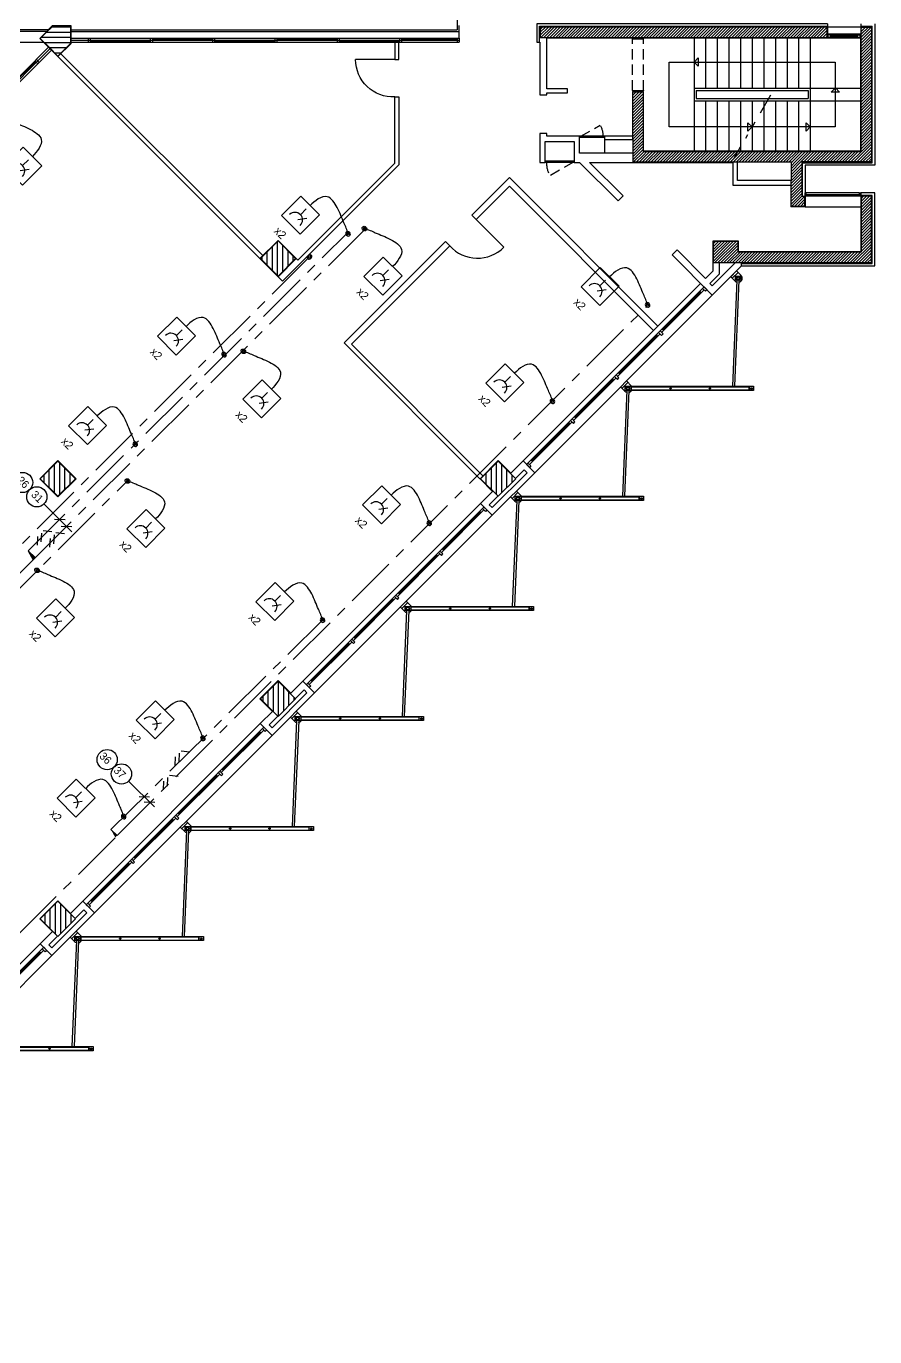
# Model space of a CAD drawing. Extents: x 21.2 to 81.9, y 10.7 to 70.
# Drawn here: x 61.37 to 81.81, y 11.96 to 43.53 of the extents above; entities that cross this region are included whole.
import ezdxf

# ---------------------------------------------------------------- set-up
doc = ezdxf.new("R2010")
doc.units = 0
doc.header["$MEASUREMENT"] = 0
for name, pattern in [('1st floor plan$0$Divide', [1.25, 0.5, -0.25, 0, -0.25, 0, -0.25]), ('1st floor plan$0$Hidden', [0.375, 0.25, -0.125]), ('1st floor plan$0$Solid', [0]), ('Center', [2, 1.25, -0.25, 0.25, -0.25])]:
    doc.linetypes.add(name, pattern=pattern)
for name, color, linetype in [('1st floor plan$0$1F', 15, 'Continuous'), ('1st floor plan$0$1FIN', 15, 'Continuous'), ('1st floor plan$0$2F', 7, 'Continuous'), ('1st floor plan$0$2FIN', 7, 'Continuous'), ('1st floor plan$0$CAI', 52, 'Continuous'), ('1st floor plan$0$CAIX', 52, 'Continuous'), ('1st floor plan$0$Doors', 142, 'Continuous'), ('1st floor plan$0$ESTR', 92, 'Continuous'), ('1st floor plan$0$FACH', 142, 'Continuous'), ('1st floor plan$0$Hatch', 15, 'Continuous'), ('1st floor plan$0$Pillars', 30, 'Continuous'), ('Xref_Plan', 7, 'Continuous')]:
    doc.layers.add(name, color=color, linetype=linetype)
for name, color, linetype, lineweight in [('1st floor plan$0$Interior Walls', 7, 'Continuous', 30), ('1st floor plan$0$Partitions', 7, 'Continuous', 30), ('Connections', 7, 'Continuous', 25), ('Devices', 5, 'Continuous', 25), ('Wiring', 7, 'Continuous', 25)]:
    doc.layers.add(name, color=color, linetype=linetype, lineweight=lineweight)

# ---------------------------------------------------------------- blocks, each defined once
blk = doc.blocks.new('Bola')
at = {"layer": 'Connections', "color": 7, "linetype": 'Continuous', "const_width": 0.2}
blk.add_lwpolyline([(-0.1, 0, 1), (0.1, 0, 1)], format="xyb", close=True, dxfattribs=at)
at = {"layer": 'Connections', "color": 7, "linetype": 'Continuous'}
blk.add_circle((0, 0), 0.2, dxfattribs=at)
blk = doc.blocks.new('R3')
at = {"color": 0, "linetype": 'ByBlock', "lineweight": -2}
for p, q in [((-1.137, -0.492), (-1.137, -0.298)), ((-1.098, -0.619), (-0.967, -0.445))]:
    blk.add_line(p, q, dxfattribs=at)
blk.add_lwpolyline([(-1.445, -0.171), (-0.806, -0.171), (-0.806, -0.827), (-1.445, -0.827)], close=True, dxfattribs=at)
blk.add_arc((-1.14, -0.676), 0.184, 359.2185, 179.2185, dxfattribs=at)
at = {"color": 0, "linetype": 'ByBlock', "lineweight": -2, "start_tangent": (-0.841906, 0.539624), "end_tangent": (0, -1)}
blk.add_spline([(0, -0.004), (-0.255, 0.11), (-0.629, 0.256), (-0.986, 0.272), (-1.126, -0.171)], degree=3, dxfattribs=at)
at = {"layer": 'Devices', "linetype": 'ByBlock', "lineweight": -2, "xscale": -0.2510903654909433, "yscale": 0.2989553822111439, "zscale": 0.2510903654909365, "rotation": 89.21845245430656}
blk.add_blockref('Bola', (0, -0.004), dxfattribs=at)
at = {"color": 0, "linetype": 'ByBlock', "lineweight": -2}
blk.add_text('x2', height=0.1944, rotation=359.2185, dxfattribs=at).set_placement((-1.307, -1.242))
blk = doc.blocks.new('R4')
at = {"color": 0, "linetype": 'ByBlock', "lineweight": -2}
for p, q in [((1.113, -0.492), (1.113, -0.298)), ((1.152, -0.619), (1.283, -0.445))]:
    blk.add_line(p, q, dxfattribs=at)
blk.add_lwpolyline([(0.805, -0.171), (1.444, -0.171), (1.444, -0.827), (0.805, -0.827)], close=True, dxfattribs=at)
blk.add_arc((1.11, -0.676), 0.184, 359.2185, 179.2185, dxfattribs=at)
at = {"color": 0, "linetype": 'ByBlock', "lineweight": -2, "start_tangent": (0.841906, 0.539624), "end_tangent": (0, -1)}
blk.add_spline([(-0.001, -0.004), (0.254, 0.11), (0.628, 0.256), (0.985, 0.272), (1.124, -0.171)], degree=3, dxfattribs=at)
at = {"layer": 'Devices', "linetype": 'ByBlock', "lineweight": -2, "xscale": 0.2510903654909433, "yscale": 0.2989553822111439, "zscale": 0.2510903654909365, "rotation": 270.7815475456934}
blk.add_blockref('Bola', (-0.001, -0.004), dxfattribs=at)
at = {"color": 0, "linetype": 'ByBlock', "lineweight": -2}
blk.add_text('x2', height=0.1944, rotation=359.2185, dxfattribs=at).set_placement((0.943, -1.242))
blk = doc.blocks.new('1st floor plan$0$BR 1')
at = {"layer": '1st floor plan$0$FACH'}
for p, q in [((5.474, 5.056), (5.367, 2.504)), ((5.524, 5.056), (5.417, 2.504)), ((2.849, 2.594), (2.707, 2.453)), ((2.813, 2.63), (2.939, 2.504)), ((2.672, 2.488), (2.778, 2.382)), ((2.822, 2.405), (2.715, -0.147)), ((2.872, 2.403), (2.765, -0.147)), ((2.778, 2.504), (2.778, 2.404)), ((2.778, 2.504), (2.85, 2.504)), ((2.928, 2.404), (2.778, 2.404)), ((2.85, 2.504), (5.878, 2.504)), ((5.778, 2.484), (2.928, 2.484)), ((3.873, 2.459), (3.858, 2.459)), ((3.858, 2.449), (3.858, 2.459)), ((3.873, 2.449), (3.858, 2.449)), ((3.898, 2.459), (3.883, 2.459)), ((3.898, 2.449), (3.883, 2.449)), ((3.898, 2.449), (3.898, 2.459)), ((4.823, 2.459), (4.808, 2.459)), ((4.808, 2.449), (4.808, 2.459)), ((4.823, 2.449), (4.808, 2.449)), ((4.848, 2.459), (4.833, 2.459)), ((4.848, 2.449), (4.833, 2.449)), ((4.848, 2.449), (4.848, 2.459)), ((5.878, 2.404), (5.778, 2.404)), ((5.878, 2.504), (5.878, 2.404)), ((0.021, -0.163), (0.163, -0.021)), ((0.021, -0.163), (0.127, -0.269)), ((0.198, -0.057), (0.057, -0.198)), ((0.127, -0.147), (0.127, -0.247)), ((0.127, -0.147), (0.199, -0.147)), ((0.277, -0.247), (0.127, -0.247)), ((0.163, -0.021), (0.289, -0.147)), ((0.199, -0.147), (3.227, -0.147)), ((3.127, -0.167), (0.277, -0.167)), ((1.207, -0.202), (1.207, -0.192)), ((1.222, -0.192), (1.207, -0.192)), ((1.222, -0.202), (1.207, -0.202)), ((1.247, -0.192), (1.232, -0.192)), ((1.247, -0.202), (1.232, -0.202)), ((1.247, -0.202), (1.247, -0.192)), ((2.157, -0.202), (2.157, -0.192)), ((2.172, -0.192), (2.157, -0.192)), ((2.172, -0.202), (2.157, -0.202)), ((2.197, -0.192), (2.182, -0.192)), ((2.197, -0.202), (2.182, -0.202)), ((2.197, -0.202), (2.197, -0.192)), ((3.227, -0.247), (3.127, -0.247)), ((3.227, -0.147), (3.227, -0.247))]:
    blk.add_line(p, q, dxfattribs=at)
at = {"layer": '1st floor plan$0$FACH', "color": 7}
for p, q in [((2.928, 2.404), (2.928, 2.484)), ((5.778, 2.404), (2.928, 2.404)), ((2.933, 2.409), (2.933, 2.484)), ((3.873, 2.409), (2.933, 2.409)), ((3.873, 2.409), (3.873, 2.484)), ((3.878, 2.404), (3.878, 2.484)), ((3.883, 2.409), (3.883, 2.484)), ((4.823, 2.409), (3.883, 2.409)), ((4.823, 2.409), (4.823, 2.484)), ((4.828, 2.404), (4.828, 2.484)), ((4.833, 2.409), (4.833, 2.484)), ((5.773, 2.409), (4.833, 2.409)), ((5.773, 2.409), (5.773, 2.484)), ((5.778, 2.404), (5.778, 2.484)), ((0.277, -0.247), (0.277, -0.167)), ((3.127, -0.247), (0.277, -0.247)), ((0.282, -0.242), (0.282, -0.167)), ((1.222, -0.242), (0.282, -0.242)), ((1.222, -0.242), (1.222, -0.167)), ((1.227, -0.247), (1.227, -0.167)), ((1.232, -0.242), (1.232, -0.167)), ((2.172, -0.242), (1.232, -0.242)), ((2.172, -0.242), (2.172, -0.167)), ((2.177, -0.247), (2.177, -0.167)), ((2.182, -0.242), (2.182, -0.167)), ((3.122, -0.242), (2.182, -0.242)), ((3.122, -0.242), (3.122, -0.167)), ((3.127, -0.247), (3.127, -0.167))]:
    blk.add_line(p, q, dxfattribs=at)
for centre, radius in [((2.849, 2.453), 0.04), ((2.849, 2.453), 0.03), ((5.828, 2.448), 0.0206), ((5.828, 2.448), 0.0166), ((0.198, -0.198), 0.04), ((0.198, -0.198), 0.03), ((3.178, -0.203), 0.0206), ((3.178, -0.203), 0.0166)]:
    blk.add_circle(centre, radius, dxfattribs=at)
at = {"layer": '1st floor plan$0$FACH'}
for centre, start, end in [((2.849, 2.453), 225.0001, 253.5546), ((2.849, 2.453), 282.5105, 330.5859), ((0.198, -0.198), 225.0001, 253.5546), ((0.198, -0.198), 282.5105, 330.5859)]:
    blk.add_arc(centre, 0.1, start, end, dxfattribs=at)
blk = doc.blocks.new('1st floor plan$0$J1')
at = {"layer": '1st floor plan$0$2F', "linetype": 'Continuous'}
for p, q in [((6.05, 0.4), (0, 0.4)), ((6.05, 0), (0, 0))]:
    blk.add_line(p, q, dxfattribs=at)
at = {"layer": '1st floor plan$0$CAI'}
for p, q in [((0, 0.22), (0.05, 0.22)), ((0, 0.12), (0, 0.22)), ((2.925, 0.17), (2.925, 0.12)), ((3, 0.22), (3, 0.12)), ((3.05, 0.22), (3.05, 0.12)), ((3.125, 0.17), (3.125, 0.12)), ((6.05, 0.22), (6.05, 0.12))]:
    blk.add_line(p, q, dxfattribs=at)
at = {"layer": '1st floor plan$0$CAI', "linetype": 'Continuous'}
for p, q in [((6.05, 0.12), (0, 0.12)), ((0.05, 0.22), (0.05, 0.12)), ((1.5, 0.17), (0.05, 0.17)), ((0.15, 0.17), (0.15, 0.12)), ((1.425, 0.12), (1.425, 0.17)), ((1.55, 0.22), (1.5, 0.22)), ((1.5, 0.22), (1.5, 0.12)), ((1.55, 0.12), (1.5, 0.12)), ((1.55, 0.22), (1.55, 0.12)), ((3, 0.17), (1.55, 0.17)), ((1.625, 0.17), (1.625, 0.12)), ((3.05, 0.22), (3, 0.22)), ((4.5, 0.17), (3.05, 0.17)), ((4.425, 0.17), (4.425, 0.12)), ((4.55, 0.22), (4.5, 0.22)), ((4.5, 0.22), (4.5, 0.12)), ((4.55, 0.22), (4.55, 0.12)), ((6, 0.17), (4.55, 0.17)), ((4.625, 0.12), (4.625, 0.17)), ((5.9, 0.17), (5.9, 0.12)), ((6, 0.22), (6.05, 0.22)), ((6, 0.22), (6, 0.12))]:
    blk.add_line(p, q, dxfattribs=at)
at = {"layer": '1st floor plan$0$CAI', "color": 15}
for p, q in [((0.15, 0.145), (1.425, 0.145)), ((2.925, 0.145), (1.625, 0.145)), ((3.125, 0.145), (4.425, 0.145)), ((5.9, 0.145), (4.625, 0.145))]:
    blk.add_line(p, q, dxfattribs=at)
blk = doc.blocks.new('1st floor plan$0$P2')
at = {"layer": '1st floor plan$0$Hatch'}
h = blk.add_hatch(dxfattribs=at)
h.set_pattern_fill('ANSI31', color=256, style=0)
h.set_pattern_definition([(45, (-41.75321, -29.09718), (-0.08838835, 0.08838835), [])])
h.paths.add_polyline_path([(-0.3, 0.3), (-0.3, -0.3), (0.3, -0.3), (0.3, 0.3)])
at = {"layer": '1st floor plan$0$Pillars'}
blk.add_lwpolyline([(-0.3, -0.3), (0.3, -0.3), (0.3, 0.3), (-0.3, 0.3)], close=True, dxfattribs=at)
blk = doc.blocks.new('1st floor plan$0$P1')
at = {"layer": '1st floor plan$0$1F'}
blk.add_lwpolyline([(-0.3, 0.29), (-0.595, 0.29), (-0.595, 0.39), (0.595, 0.39), (0.595, 0.29), (0.3, 0.29)], dxfattribs=at)
at = {"layer": '1st floor plan$0$Partitions'}
blk.add_lwpolyline([(-0.725, 0.12), (-0.31, 0.12), (-0.31, -0.31), (0.31, -0.31), (0.31, 0.12), (0.725, 0.12), (0.725, 0.52), (-0.725, 0.52)], close=True, dxfattribs=at)
at = {"layer": '1st floor plan$0$Interior Walls'}
blk.add_blockref('1st floor plan$0$P2', (0, 0), dxfattribs=at)
blk = doc.blocks.new('1st floor plan$0$P5')
at = {"layer": '1st floor plan$0$Partitions'}
blk.add_lwpolyline([(-0.31, -0.31), (-0.31, 0.31), (0.31, 0.31), (0.31, -0.31)], close=True, dxfattribs=at)
at = {"layer": '1st floor plan$0$Interior Walls'}
blk.add_blockref('1st floor plan$0$P2', (0, 0), dxfattribs=at)
blk = doc.blocks.new('1st floor plan$0$P4')
at = {"layer": '1st floor plan$0$Hatch'}
h = blk.add_hatch(dxfattribs=at)
h.set_pattern_fill('ANSI31', color=256, angle=45, style=0)
h.set_pattern_definition([(90, (-42.26722, -42.72792), (-0.125, 3e-17), [])])
h.paths.add_polyline_path([(0.424, 0), (0.124, 0.3), (-0.3, 0.3), (-0.3, 0), (-0.3, -0.124), (-0.124, -0.3), (0, -0.424), (0.212, -0.212)])
at = {"layer": '1st floor plan$0$Partitions'}
blk.add_lwpolyline([(-0.31, -0.128), (-0.31, 0), (-0.31, 0.31), (0.129, 0.31), (0.438, 0), (0.219, -0.219), (0, -0.438), (-0.131, -0.307)], close=True, dxfattribs=at)
at = {"layer": '1st floor plan$0$Pillars'}
blk.add_lwpolyline([(-0.3, -0.124), (-0.3, 0), (-0.3, 0.3), (0.124, 0.3), (0.424, 0), (0.212, -0.212), (0, -0.424), (-0.124, -0.3)], close=True, dxfattribs=at)
blk = doc.blocks.new('*X32')
at = {"color": 0, "linetype": 'ByBlock'}
for p, q in [((0.633, -3.044), (0.693, -2.984)), ((0.633, -3.115), (0.763, -2.984)), ((0.633, -3.185), (0.834, -2.984)), ((0.633, -3.256), (0.883, -3.006)), ((0.633, -3.327), (0.883, -3.077)), ((0.633, -3.398), (0.883, -3.148)), ((0.633, -3.468), (0.883, -3.218)), ((0.633, -3.539), (0.883, -3.289)), ((0.633, -3.61), (0.883, -3.36)), ((0.633, -3.68), (0.883, -3.43)), ((0.633, -3.751), (0.883, -3.501)), ((0.633, -3.822), (0.883, -3.572)), ((0.633, -3.893), (0.883, -3.643)), ((0.633, -3.963), (0.883, -3.713)), ((0.633, -4.034), (0.883, -3.784)), ((-2.93, -4.556), (-2.448, -4.074)), ((-2.93, -4.485), (-2.519, -4.074)), ((-2.93, -4.415), (-2.589, -4.074)), ((-2.93, -4.344), (-2.66, -4.074)), ((-2.93, -4.273), (-2.731, -4.074)), ((-2.93, -4.203), (-2.801, -4.074)), ((-2.93, -4.132), (-2.872, -4.074)), ((-2.887, -4.584), (-2.377, -4.074)), ((-2.816, -4.584), (-2.33, -4.097)), ((0.633, -4.105), (0.883, -3.855)), ((0.633, -4.175), (0.883, -3.925)), ((0.633, -4.246), (0.883, -3.996)), ((0.633, -4.317), (0.883, -4.067)), ((-2.746, -4.584), (-2.33, -4.168)), ((-2.675, -4.584), (-2.33, -4.239)), ((-2.604, -4.584), (-2.33, -4.31)), ((-2.534, -4.584), (-2.284, -4.334)), ((-2.463, -4.584), (-2.213, -4.334)), ((-2.392, -4.584), (-2.142, -4.334)), ((-2.321, -4.584), (-2.071, -4.334)), ((-2.251, -4.584), (-2.001, -4.334)), ((-2.18, -4.584), (-1.93, -4.334)), ((-2.109, -4.584), (-1.859, -4.334)), ((-2.039, -4.584), (-1.789, -4.334)), ((-1.968, -4.584), (-1.718, -4.334)), ((-1.897, -4.584), (-1.647, -4.334)), ((-1.826, -4.584), (-1.576, -4.334)), ((-1.756, -4.584), (-1.506, -4.334)), ((-1.685, -4.584), (-1.435, -4.334)), ((-1.614, -4.584), (-1.364, -4.334)), ((-1.544, -4.584), (-1.294, -4.334)), ((-1.473, -4.584), (-1.223, -4.334)), ((-1.402, -4.584), (-1.152, -4.334)), ((-1.332, -4.584), (-1.082, -4.334)), ((-1.261, -4.584), (-1.011, -4.334)), ((-1.19, -4.584), (-0.94, -4.334)), ((-1.119, -4.584), (-0.869, -4.334)), ((-1.049, -4.584), (-0.799, -4.334)), ((-0.978, -4.584), (-0.728, -4.334)), ((-0.907, -4.584), (-0.657, -4.334)), ((-0.837, -4.584), (-0.587, -4.334)), ((-0.766, -4.584), (-0.516, -4.334)), ((-0.695, -4.584), (-0.445, -4.334)), ((-0.624, -4.584), (-0.374, -4.334)), ((-0.554, -4.584), (-0.304, -4.334)), ((-0.483, -4.584), (-0.233, -4.334)), ((-0.412, -4.584), (-0.162, -4.334)), ((-0.342, -4.584), (-0.092, -4.334)), ((-0.271, -4.584), (-0.021, -4.334)), ((-0.2, -4.584), (0.05, -4.334)), ((-0.129, -4.584), (0.121, -4.334)), ((-0.059, -4.584), (0.191, -4.334)), ((0.012, -4.584), (0.262, -4.334)), ((0.083, -4.584), (0.333, -4.334)), ((0.153, -4.584), (0.403, -4.334)), ((0.224, -4.584), (0.474, -4.334)), ((0.295, -4.584), (0.545, -4.334)), ((0.366, -4.584), (0.616, -4.334)), ((0.436, -4.584), (0.883, -4.137)), ((0.507, -4.584), (0.883, -4.208)), ((0.578, -4.584), (0.883, -4.279)), ((0.648, -4.584), (0.883, -4.35)), ((0.719, -4.584), (0.883, -4.42)), ((0.79, -4.584), (0.883, -4.491)), ((0.861, -4.584), (0.883, -4.562))]:
    blk.add_line(p, q, dxfattribs=at)
blk = doc.blocks.new('1st floor plan$0$Door 1')
blk.add_line((0, 0), (0, 0.941))
blk.add_arc((0, 0.041), 0.9, 357.3627, 90)
blk = doc.blocks.new('*X27')
at = {"color": 0, "linetype": 'ByBlock'}
for p, q in [((-7.097, 0.893), (-6.899, 1.091)), ((-7.097, 0.964), (-6.97, 1.091)), ((-7.097, 1.034), (-7.041, 1.091)), ((-7.079, 0.841), (-6.829, 1.091)), ((-7.008, 0.841), (-6.758, 1.091)), ((-6.937, 0.841), (-6.687, 1.091)), ((-6.867, 0.841), (-6.616, 1.091)), ((-6.796, 0.841), (-6.546, 1.091)), ((-6.725, 0.841), (-6.475, 1.091)), ((-6.655, 0.841), (-6.404, 1.091)), ((-6.584, 0.841), (-6.334, 1.091)), ((-6.513, 0.841), (-6.263, 1.091)), ((-6.442, 0.841), (-6.192, 1.091)), ((-6.372, 0.841), (-6.121, 1.091)), ((-6.301, 0.841), (-6.051, 1.091)), ((-6.23, 0.841), (-5.98, 1.091)), ((-6.16, 0.841), (-5.909, 1.091)), ((-6.089, 0.841), (-5.839, 1.091)), ((-6.018, 0.841), (-5.768, 1.091)), ((-5.947, 0.841), (-5.697, 1.091)), ((-5.877, 0.841), (-5.627, 1.091)), ((-5.806, 0.841), (-5.556, 1.091)), ((-5.735, 0.841), (-5.485, 1.091)), ((-5.665, 0.841), (-5.414, 1.091)), ((-5.594, 0.841), (-5.344, 1.091)), ((-5.523, 0.841), (-5.273, 1.091)), ((-5.452, 0.841), (-5.202, 1.091)), ((-5.382, 0.841), (-5.132, 1.091)), ((-5.311, 0.841), (-5.061, 1.091)), ((-5.24, 0.841), (-4.99, 1.091)), ((-5.17, 0.841), (-4.919, 1.091)), ((-5.099, 0.841), (-4.849, 1.091)), ((-5.028, 0.841), (-4.778, 1.091)), ((-4.957, 0.841), (-4.707, 1.091)), ((-4.887, 0.841), (-4.637, 1.091)), ((-4.816, 0.841), (-4.566, 1.091)), ((-4.745, 0.841), (-4.495, 1.091)), ((-4.675, 0.841), (-4.424, 1.091)), ((-4.604, 0.841), (-4.354, 1.091)), ((-4.533, 0.841), (-4.283, 1.091)), ((-4.463, 0.841), (-4.212, 1.091)), ((-4.392, 0.841), (-4.142, 1.091)), ((-4.321, 0.841), (-4.071, 1.091)), ((-4.25, 0.841), (-4, 1.091)), ((-4.18, 0.841), (-3.929, 1.091)), ((-4.109, 0.841), (-3.859, 1.091)), ((-4.038, 0.841), (-3.788, 1.091)), ((-3.968, 0.841), (-3.717, 1.091)), ((-3.897, 0.841), (-3.647, 1.091)), ((-3.826, 0.841), (-3.576, 1.091)), ((-3.755, 0.841), (-3.505, 1.091)), ((-3.685, 0.841), (-3.434, 1.091)), ((-3.614, 0.841), (-3.364, 1.091)), ((-3.543, 0.841), (-3.293, 1.091)), ((-3.473, 0.841), (-3.222, 1.091)), ((-3.402, 0.841), (-3.152, 1.091)), ((-3.331, 0.841), (-3.081, 1.091)), ((-3.26, 0.841), (-3.01, 1.091)), ((-3.19, 0.841), (-2.94, 1.091)), ((-3.119, 0.841), (-2.869, 1.091)), ((-3.048, 0.841), (-2.798, 1.091)), ((-2.978, 0.841), (-2.727, 1.091)), ((-2.907, 0.841), (-2.657, 1.091)), ((-2.836, 0.841), (-2.586, 1.091)), ((-2.765, 0.841), (-2.515, 1.091)), ((-2.695, 0.841), (-2.445, 1.091)), ((-2.624, 0.841), (-2.374, 1.091)), ((-2.553, 0.841), (-2.303, 1.091)), ((-2.483, 0.841), (-2.232, 1.091)), ((-2.412, 0.841), (-2.162, 1.091)), ((-2.341, 0.841), (-2.091, 1.091)), ((-2.27, 0.841), (-2.02, 1.091)), ((-2.2, 0.841), (-1.95, 1.091)), ((-2.129, 0.841), (-1.879, 1.091)), ((-2.058, 0.841), (-1.808, 1.091)), ((-1.988, 0.841), (-1.737, 1.091)), ((-1.917, 0.841), (-1.667, 1.091)), ((-1.846, 0.841), (-1.596, 1.091)), ((-1.776, 0.841), (-1.525, 1.091)), ((-1.705, 0.841), (-1.455, 1.091)), ((-1.634, 0.841), (-1.384, 1.091)), ((-1.563, 0.841), (-1.313, 1.091)), ((-1.493, 0.841), (-1.242, 1.091)), ((-1.422, 0.841), (-1.172, 1.091)), ((-1.351, 0.841), (-1.101, 1.091)), ((-1.281, 0.841), (-1.03, 1.091)), ((-1.21, 0.841), (-0.96, 1.091)), ((-1.139, 0.841), (-0.889, 1.091)), ((-1.068, 0.841), (-0.818, 1.091)), ((-0.998, 0.841), (-0.747, 1.091)), ((-0.927, 0.841), (-0.677, 1.091)), ((-0.856, 0.841), (-0.606, 1.091)), ((-0.786, 0.841), (-0.535, 1.091)), ((-0.715, 0.841), (-0.465, 1.091)), ((-0.644, 0.841), (-0.394, 1.091)), ((-0.573, 0.841), (-0.323, 1.091)), ((-0.503, 0.841), (-0.253, 1.091)), ((-0.432, 0.841), (-0.187, 1.086)), ((-0.361, 0.841), (-0.187, 1.015)), ((-0.291, 0.841), (-0.187, 0.944)), ((-0.22, 0.841), (-0.187, 0.874))]:
    blk.add_line(p, q, dxfattribs=at)
blk = doc.blocks.new('*X30')
at = {"color": 0, "linetype": 'ByBlock'}
for p, q in [((-4.617, -2.142), (-4.384, -1.909)), ((-4.617, -2.071), (-4.455, -1.909)), ((-4.617, -2.001), (-4.526, -1.909)), ((-4.617, -1.93), (-4.596, -1.909)), ((-4.563, -2.159), (-4.313, -1.909)), ((-4.493, -2.159), (-4.243, -1.909)), ((-4.422, -2.159), (-4.172, -1.909)), ((-4.351, -2.159), (-4.101, -1.909)), ((-4.281, -2.159), (-4.031, -1.909)), ((-4.21, -2.159), (-3.96, -1.909)), ((-4.139, -2.159), (-3.889, -1.909)), ((-4.068, -2.159), (-3.818, -1.909)), ((-3.998, -2.159), (-3.748, -1.909)), ((-3.927, -2.159), (-3.677, -1.909)), ((-3.856, -2.159), (-3.606, -1.909)), ((-3.786, -2.159), (-3.536, -1.909)), ((-3.715, -2.159), (-3.465, -1.909)), ((-3.644, -2.159), (-3.394, -1.909)), ((-3.573, -2.159), (-3.323, -1.909)), ((-3.503, -2.159), (-3.253, -1.909)), ((-3.432, -2.159), (-3.182, -1.909)), ((-3.361, -2.159), (-3.111, -1.909)), ((-3.291, -2.159), (-3.041, -1.909)), ((-3.22, -2.159), (-2.97, -1.909)), ((-3.149, -2.159), (-2.899, -1.909)), ((-3.078, -2.159), (-2.828, -1.909)), ((-3.008, -2.159), (-2.758, -1.909)), ((-2.937, -2.159), (-2.687, -1.909)), ((-2.866, -2.159), (-2.616, -1.909)), ((-2.796, -2.159), (-2.546, -1.909)), ((-2.725, -2.159), (-2.475, -1.909)), ((-2.654, -2.159), (-2.404, -1.909)), ((-2.583, -2.159), (-2.333, -1.909)), ((-2.513, -2.159), (-2.263, -1.909)), ((-2.442, -2.159), (-2.192, -1.909)), ((-2.371, -2.159), (-2.121, -1.909)), ((-2.301, -2.159), (-2.051, -1.909)), ((-2.23, -2.159), (-1.98, -1.909)), ((-2.159, -2.159), (-1.909, -1.909)), ((-2.089, -2.159), (-1.839, -1.909)), ((-2.018, -2.159), (-1.768, -1.909)), ((-1.947, -2.159), (-1.697, -1.909)), ((-1.876, -2.159), (-1.626, -1.909)), ((-1.806, -2.159), (-1.556, -1.909)), ((-1.735, -2.159), (-1.485, -1.909)), ((-1.664, -2.159), (-1.414, -1.909)), ((-1.594, -2.159), (-1.344, -1.909)), ((-1.523, -2.159), (-1.273, -1.909)), ((-1.452, -2.159), (-1.202, -1.909)), ((-1.381, -2.159), (-1.131, -1.909)), ((-1.311, -2.159), (-1.061, -1.909)), ((-1.24, -2.159), (-0.99, -1.909)), ((-1.169, -2.159), (-0.919, -1.909)), ((-1.099, -2.159), (-0.849, -1.909)), ((-1.028, -2.159), (-0.778, -1.909)), ((-0.957, -2.159), (-0.707, -1.909)), ((-0.886, -2.159), (-0.636, -1.909)), ((-0.816, -2.159), (-0.566, -1.909)), ((-0.745, -2.159), (-0.495, -1.909)), ((-0.674, -2.159), (-0.424, -1.909)), ((-0.604, -2.159), (-0.354, -1.909)), ((-0.533, -2.159), (-0.283, -1.909)), ((-0.462, -2.159), (-0.212, -1.909)), ((-0.391, -2.159), (-0.141, -1.909)), ((-0.321, -2.159), (-0.071, -1.909)), ((-0.25, -2.159), (0, -1.909)), ((-0.179, -2.159), (0.071, -1.909)), ((-0.109, -2.159), (0.141, -1.909)), ((-0.038, -2.159), (0.212, -1.909)), ((0.033, -2.159), (0.283, -1.909)), ((0.104, -2.159), (0.354, -1.909)), ((0.174, -2.159), (0.424, -1.909)), ((0.245, -2.159), (0.495, -1.909)), ((0.316, -2.159), (0.566, -1.909)), ((0.386, -2.159), (0.633, -1.913)), ((0.457, -2.159), (0.633, -1.983)), ((0.528, -2.159), (0.633, -2.054)), ((0.599, -2.159), (0.633, -2.125))]:
    blk.add_line(p, q, dxfattribs=at)
blk = doc.blocks.new('*X29')
at = {"color": 0, "linetype": 'ByBlock'}
for p, q in [((-4.867, -0.695), (-4.641, -0.469)), ((-4.867, -0.624), (-4.712, -0.469)), ((-4.867, -0.554), (-4.783, -0.469)), ((-4.867, -0.483), (-4.853, -0.469)), ((-4.867, -0.766), (-4.617, -0.516)), ((-4.867, -0.837), (-4.617, -0.587)), ((-4.867, -0.907), (-4.617, -0.657)), ((-4.867, -0.978), (-4.617, -0.728)), ((-4.867, -1.049), (-4.617, -0.799)), ((-4.867, -1.119), (-4.617, -0.869)), ((-4.867, -1.19), (-4.617, -0.94)), ((-4.867, -1.261), (-4.617, -1.011)), ((-4.867, -1.332), (-4.617, -1.082)), ((-4.867, -1.402), (-4.617, -1.152)), ((-4.867, -1.473), (-4.617, -1.223)), ((-4.867, -1.544), (-4.617, -1.294)), ((-4.867, -1.614), (-4.617, -1.364)), ((-4.867, -1.685), (-4.617, -1.435)), ((-4.867, -1.756), (-4.617, -1.506)), ((-4.867, -1.826), (-4.617, -1.576)), ((-4.867, -1.897), (-4.617, -1.647)), ((-4.867, -1.968), (-4.617, -1.718)), ((-4.867, -2.039), (-4.617, -1.789)), ((-4.867, -2.109), (-4.617, -1.859)), ((-4.846, -2.159), (-4.617, -1.93)), ((-4.776, -2.159), (-4.617, -2.001)), ((-4.705, -2.159), (-4.617, -2.071)), ((-4.634, -2.159), (-4.617, -2.142))]:
    blk.add_line(p, q, dxfattribs=at)
blk = doc.blocks.new('*X28')
at = {"color": 0, "linetype": 'ByBlock'}
for p, q in [((0.633, 0.845), (0.879, 1.091)), ((0.633, 0.916), (0.808, 1.091)), ((0.633, 0.987), (0.737, 1.091)), ((0.633, 1.057), (0.667, 1.091)), ((0.633, 0.774), (0.883, 1.024)), ((0.633, 0.704), (0.883, 0.954)), ((0.633, 0.633), (0.883, 0.883)), ((0.633, 0.562), (0.883, 0.812)), ((0.633, 0.492), (0.883, 0.742)), ((0.633, 0.421), (0.883, 0.671)), ((0.633, 0.35), (0.883, 0.6)), ((0.633, 0.279), (0.883, 0.529)), ((0.633, 0.209), (0.883, 0.459)), ((0.633, 0.138), (0.883, 0.388)), ((0.633, 0.067), (0.883, 0.317)), ((0.633, -0.003), (0.883, 0.247)), ((0.633, -0.074), (0.883, 0.176)), ((0.633, -0.145), (0.883, 0.105)), ((0.633, -0.216), (0.883, 0.034)), ((0.633, -0.286), (0.883, -0.036)), ((0.633, -0.357), (0.883, -0.107)), ((0.633, -0.428), (0.883, -0.178)), ((0.633, -0.498), (0.883, -0.248)), ((0.633, -0.569), (0.883, -0.319)), ((0.633, -0.64), (0.883, -0.39)), ((0.633, -0.711), (0.883, -0.461)), ((0.633, -0.781), (0.883, -0.531)), ((0.633, -0.852), (0.883, -0.602)), ((0.633, -0.923), (0.883, -0.673)), ((0.633, -0.993), (0.883, -0.743)), ((0.633, -1.064), (0.883, -0.814)), ((0.633, -1.135), (0.883, -0.885)), ((0.633, -1.206), (0.883, -0.956)), ((0.633, -1.276), (0.883, -1.026)), ((0.633, -1.347), (0.883, -1.097)), ((0.633, -1.418), (0.883, -1.168)), ((0.633, -1.488), (0.883, -1.238)), ((0.633, -1.559), (0.883, -1.309)), ((0.633, -1.63), (0.883, -1.38)), ((0.633, -1.7), (0.883, -1.45)), ((0.633, -1.771), (0.883, -1.521)), ((0.633, -1.842), (0.883, -1.592)), ((0.633, -1.913), (0.883, -1.663)), ((0.633, -1.983), (0.883, -1.733)), ((0.633, -2.054), (0.883, -1.804)), ((0.633, -2.125), (0.883, -1.875)), ((0.669, -2.159), (0.883, -1.945)), ((0.74, -2.159), (0.883, -2.016)), ((0.811, -2.159), (0.883, -2.087)), ((0.881, -2.159), (0.883, -2.158))]:
    blk.add_line(p, q, dxfattribs=at)
blk = doc.blocks.new('*X31')
at = {"color": 0, "linetype": 'ByBlock'}
for p, q in [((-1.047, -2.391), (-0.816, -2.159)), ((-1.047, -2.32), (-0.886, -2.159)), ((-1.047, -2.249), (-0.957, -2.159)), ((-1.047, -2.179), (-1.028, -2.159)), ((-1.047, -2.462), (-0.797, -2.212)), ((-1.047, -2.532), (-0.797, -2.282)), ((-1.047, -2.603), (-0.797, -2.353)), ((-1.047, -2.674), (-0.797, -2.424)), ((-1.047, -2.744), (-0.797, -2.494)), ((-1.047, -2.815), (-0.797, -2.565)), ((-1.047, -2.886), (-0.797, -2.636)), ((-1.047, -2.957), (-0.797, -2.707)), ((-1.047, -3.027), (-0.797, -2.777)), ((-1.047, -3.098), (-0.797, -2.848)), ((-1.047, -3.169), (-0.797, -2.919)), ((-1.042, -3.234), (-0.792, -2.984)), ((-0.971, -3.234), (-0.727, -2.99)), ((-0.901, -3.234), (-0.727, -3.061)), ((-0.83, -3.234), (-0.727, -3.132)), ((-0.759, -3.234), (-0.727, -3.202))]:
    blk.add_line(p, q, dxfattribs=at)
blk = doc.blocks.new('1st floor plan')
at = {"layer": '1st floor plan$0$1F'}
blk.add_line((41.268, 43.147), (61.785, 43.147), dxfattribs=at)
at = {"layer": '1st floor plan$0$1FIN'}
for p, q in [((75.972, 43.252), (76.242, 43.252)), ((75.972, 43.242), (76.242, 43.242)), ((75.972, 41.972), (76.242, 41.972)), ((80.146, 39.517), (80.136, 39.517)), ((80.136, 39.457), (80.136, 39.517)), ((80.146, 39.467), (80.146, 39.517)), ((81.447, 39.517), (80.156, 39.517)), ((80.156, 39.467), (80.156, 39.517)), ((81.447, 39.467), (81.447, 39.517)), ((81.457, 39.467), (81.457, 39.517)), ((81.457, 39.517), (81.467, 39.517)), ((81.467, 39.457), (81.467, 39.517)), ((80.131, 39.177), (81.472, 39.177)), ((80.136, 39.457), (80.181, 39.457)), ((80.146, 39.467), (80.181, 39.467)), ((81.422, 39.467), (80.156, 39.467)), ((80.181, 39.457), (80.181, 39.467)), ((81.457, 39.467), (81.422, 39.467)), ((81.422, 39.457), (81.422, 39.467)), ((81.467, 39.457), (81.422, 39.457))]:
    blk.add_line(p, q, dxfattribs=at)
at = {"layer": '1st floor plan$0$1FIN', "linetype": '1st floor plan$0$Hidden'}
for p, q in [((75.972, 41.982), (75.972, 43.232)), ((76.242, 41.982), (76.242, 43.232)), ((74.731, 40.882), (75.199, 41.152)), ((74.541, 40.252), (73.991, 39.926))]:
    blk.add_line(p, q, dxfattribs=at)
for centre, radius, start, end in [((74.731, 40.882), 0.54, 0, 30), ((74.541, 40.252), 0.64, 180.6189, 210.6189)]:
    blk.add_arc(centre, radius, start, end, dxfattribs=at)
at = {"layer": '1st floor plan$0$2F'}
for p, q in [((61.904, 43.446), (41.23, 43.447)), ((61.864, 43.406), (41.23, 43.407)), ((62.443, 43.447), (71.751, 43.447)), ((62.443, 43.407), (71.801, 43.407))]:
    blk.add_line(p, q, dxfattribs=at)
at = {"layer": '1st floor plan$0$2FIN'}
for p, q in [((71.751, 52.027), (71.751, 43.447)), ((71.801, 43.247), (71.801, 43.547)), ((80.662, 43.512), (80.662, 43.532)), ((81.472, 43.512), (80.672, 43.512)), ((81.472, 43.532), (81.752, 43.532)), ((81.482, 43.512), (81.482, 43.532)), ((77.457, 43.252), (77.457, 42.037)), ((77.737, 43.252), (77.737, 42.037)), ((78.017, 43.252), (78.017, 42.037)), ((78.297, 43.252), (78.297, 42.037)), ((78.577, 43.252), (78.577, 42.037)), ((78.857, 43.252), (78.857, 42.037)), ((79.137, 43.252), (79.137, 42.037)), ((79.417, 43.252), (79.417, 42.037)), ((79.697, 43.252), (79.697, 42.037)), ((79.977, 43.252), (79.977, 42.037)), ((80.257, 43.252), (80.257, 41.737)), ((77.457, 42.667), (77.557, 42.767)), ((77.457, 42.667), (77.557, 42.567)), ((77.557, 42.767), (77.557, 42.567)), ((77.457, 42.037), (80.257, 42.037)), ((77.457, 42.037), (77.457, 41.737)), ((80.257, 42.037), (81.472, 42.037)), ((80.864, 42.045), (80.764, 41.945)), ((80.864, 42.045), (80.964, 41.945)), ((77.457, 41.737), (80.257, 41.737)), ((77.457, 41.737), (77.457, 40.522)), ((77.507, 41.987), (80.207, 41.987)), ((77.507, 41.987), (77.507, 41.787)), ((77.507, 41.787), (80.207, 41.787)), ((77.737, 41.737), (77.737, 40.522)), ((78.017, 41.737), (78.017, 40.522)), ((78.297, 41.737), (78.297, 40.522)), ((78.577, 41.737), (78.577, 40.522)), ((78.857, 41.737), (78.857, 40.522)), ((79.137, 41.737), (79.137, 40.522)), ((79.417, 41.737), (79.417, 40.522)), ((79.697, 41.737), (79.697, 40.522)), ((79.977, 41.737), (79.977, 40.522)), ((80.207, 41.987), (80.207, 41.787)), ((80.257, 41.737), (81.472, 41.737)), ((80.257, 41.737), (80.257, 40.522)), ((80.964, 41.945), (80.764, 41.945)), ((78.857, 41.107), (78.757, 41.207)), ((78.757, 41.007), (78.757, 41.207)), ((78.857, 41.107), (78.757, 41.007)), ((80.157, 41.007), (80.157, 41.207)), ((80.257, 41.107), (80.157, 41.207)), ((80.257, 41.107), (80.157, 41.007)), ((75.301, 40.882), (74.701, 40.882)), ((75.301, 40.852), (74.701, 40.852)), ((74.731, 40.852), (74.731, 40.882)), ((75.271, 40.882), (75.271, 40.852)), ((75.301, 40.802), (75.301, 40.472)), ((74.571, 40.282), (73.871, 40.282)), ((74.571, 40.252), (73.871, 40.252)), ((73.901, 40.252), (73.901, 40.282)), ((74.541, 40.252), (74.541, 40.282)), ((78.391, 40.252), (78.391, 40.262)), ((79.791, 39.702), (79.801, 39.702)), ((80.121, 39.437), (80.131, 39.437)), ((81.472, 39.437), (80.131, 39.437)), ((81.482, 39.437), (81.482, 39.457)), ((78.452, 37.833), (78.452, 37.837))]:
    blk.add_line(p, q, dxfattribs=at)
at = {"layer": '1st floor plan$0$2FIN', "linetype": '1st floor plan$0$Divide'}
blk.add_line((79.297, 41.87), (78.416, 40.344), dxfattribs=at)
at = {"layer": '1st floor plan$0$2FIN'}
for points in [[(73.731, 43.147), (73.731, 43.532), (80.672, 43.532)], [(80.071, 39.437), (80.071, 40.242), (81.752, 40.242), (81.752, 43.532)], [(78.602, 37.817), (81.752, 37.817), (81.752, 39.457), (81.472, 39.457)], [(78.452, 37.833), (77.898, 37.28), (77.841, 37.336), (78.069, 37.564), (78.069, 37.837)]]:
    blk.add_lwpolyline(points, dxfattribs=at)
blk.add_lwpolyline([(80.857, 42.667), (80.857, 41.107), (76.857, 41.107), (76.857, 42.667)], close=True, dxfattribs=at)
at = {"layer": '1st floor plan$0$CAI'}
for p, q in [((57.042, 38.16), (61.906, 43.025)), ((57.077, 38.125), (61.942, 42.99)), ((57.112, 38.09), (61.977, 42.955)), ((62.443, 43.247), (71.801, 43.247)), ((62.443, 43.197), (71.801, 43.197)), ((62.443, 43.147), (71.801, 43.147)), ((62.858, 43.247), (62.858, 43.147)), ((62.908, 43.247), (62.908, 43.147)), ((62.908, 43.172), (64.358, 43.172)), ((64.358, 43.247), (64.358, 43.147)), ((64.408, 43.247), (64.408, 43.147)), ((64.408, 43.222), (65.858, 43.222)), ((65.858, 43.247), (65.858, 43.147)), ((65.908, 43.247), (65.908, 43.147)), ((65.908, 43.172), (67.358, 43.172)), ((67.358, 43.247), (67.358, 43.147)), ((67.408, 43.247), (67.408, 43.147)), ((67.408, 43.222), (68.858, 43.222)), ((68.858, 43.247), (68.858, 43.147)), ((68.908, 43.247), (68.908, 43.147)), ((68.908, 43.172), (70.358, 43.172)), ((70.358, 43.247), (70.358, 43.147)), ((70.408, 43.247), (70.408, 43.147)), ((70.408, 43.222), (71.751, 43.222)), ((71.751, 43.247), (71.751, 43.147)), ((71.801, 43.247), (71.801, 43.147)), ((61.578, 42.696), (61.648, 42.626)), ((61.613, 42.732), (61.684, 42.661))]:
    blk.add_line(p, q, dxfattribs=at)
at = {"layer": '1st floor plan$0$CAI', "color": 15}
blk.add_line((60.57, 41.654), (61.595, 42.679), dxfattribs=at)
at = {"layer": '1st floor plan$0$CAIX'}
for p, q in [((80.672, 43.352), (81.472, 43.352)), ((80.742, 43.322), (80.687, 43.322)), ((80.687, 43.252), (80.687, 43.322)), ((80.742, 43.262), (80.687, 43.262)), ((80.727, 43.322), (80.727, 43.352)), ((80.742, 43.262), (80.742, 43.322)), ((80.742, 43.322), (81.402, 43.322)), ((81.402, 43.297), (80.742, 43.297)), ((81.402, 43.287), (80.742, 43.287)), ((81.402, 43.262), (80.742, 43.262)), ((81.402, 43.262), (81.402, 43.322)), ((81.402, 43.322), (81.457, 43.322)), ((81.402, 43.262), (81.457, 43.262)), ((81.417, 43.322), (81.417, 43.352)), ((81.457, 43.252), (81.457, 43.322)), ((81.482, 43.262), (81.482, 43.262)), ((80.672, 43.252), (81.472, 43.252)), ((81.472, 43.252), (81.472, 43.252)), ((81.472, 39.177), (81.472, 39.177)), ((81.482, 39.187), (81.482, 39.187)), ((77.7, 37.251), (77.771, 37.181))]:
    blk.add_line(p, q, dxfattribs=at)
at = {"layer": '1st floor plan$0$ESTR'}
blk.add_line((73.751, 43.512), (73.751, 43.262), dxfattribs=at)
for points in [[(80.662, 43.512), (73.751, 43.512), (73.751, 43.262), (80.662, 43.262)], [(81.482, 39.437), (81.482, 38.087), (78.519, 38.087), (78.519, 38.347), (77.919, 38.347), (77.919, 37.837), (81.732, 37.837), (81.732, 39.437)]]:
    blk.add_lwpolyline(points, close=True, dxfattribs=at)
for points in [[(75.982, 40.802), (75.982, 41.952), (76.232, 41.952), (76.232, 40.512), (81.482, 40.512), (81.482, 43.262), (81.482, 43.512), (81.732, 43.512), (81.732, 40.262), (80.051, 40.262), (80.051, 39.437), (80.121, 39.437), (80.121, 39.187), (79.801, 39.187), (79.801, 39.812)], [(75.982, 40.472), (75.982, 40.262), (78.501, 40.262)]]:
    blk.add_lwpolyline(points, dxfattribs=at)
at = {"layer": '1st floor plan$0$FACH'}
for p, q in [((78.278, 37.434), (78.543, 37.699)), ((78.34, 37.495), (78.481, 37.637)), ((78.517, 37.601), (78.375, 37.46)), ((78.481, 37.637), (78.587, 37.531)), ((78.34, 37.495), (78.446, 37.389)), ((78.446, 37.511), (78.446, 37.411)), ((78.446, 37.511), (78.596, 37.511)), ((78.596, 37.411), (78.446, 37.411)), ((78.596, 37.411), (78.596, 37.511))]:
    blk.add_line(p, q, dxfattribs=at)
at = {"layer": '1st floor plan$0$FACH', "color": 7}
for radius in [0.04, 0.03]:
    blk.add_circle((78.517, 37.46), radius, dxfattribs=at)
at = {"layer": '1st floor plan$0$FACH'}
for start, end in [(225.0001, 253.5546), (282.5105, 45.0001)]:
    blk.add_arc((78.517, 37.46), 0.1, start, end, dxfattribs=at)
at = {"layer": '1st floor plan$0$Interior Walls'}
blk.add_line((62.204, 42.869), (67.068, 38.005), dxfattribs=at)
for points in [[(70.246, 43.147), (70.246, 42.729), (70.346, 42.729), (70.346, 43.147)], [(67.875, 37.934), (67.91, 37.898), (70.246, 40.233), (70.246, 41.83), (70.346, 41.83), (70.346, 40.191), (67.542, 37.389), (62.133, 42.799)], [(72.301, 32.63), (69.027, 35.905), (71.468, 38.344), (71.574, 38.238), (69.204, 35.869), (72.372, 32.701)]]:
    blk.add_lwpolyline(points, dxfattribs=at)
at = {"layer": '1st floor plan$0$Interior Walls', "linetype": '1st floor plan$0$Solid'}
blk.add_lwpolyline([(76.588, 36.309), (73.013, 39.888), (72.101, 38.976), (72.21, 38.873), (73.013, 39.676), (76.482, 36.203)], dxfattribs=at)
at = {"layer": '1st floor plan$0$Partitions'}
for p, q in [((80.672, 43.592), (80.672, 43.252)), ((81.472, 43.592), (81.472, 43.252)), ((75.972, 43.232), (75.972, 43.242)), ((75.972, 43.232), (76.242, 43.232)), ((76.242, 43.252), (80.672, 43.252)), ((76.242, 43.232), (76.242, 43.242)), ((81.472, 40.522), (81.472, 43.252)), ((75.972, 41.982), (76.242, 41.982)), ((75.972, 41.982), (75.972, 41.972)), ((76.242, 41.982), (76.242, 41.972)), ((77.707, 40.537), (77.707, 40.537)), ((77.907, 40.412), (77.907, 40.412)), ((80.131, 39.177), (79.791, 39.177))]:
    blk.add_line(p, q, dxfattribs=at)
for points in [[(80.672, 43.592), (73.671, 43.592), (73.671, 43.147), (73.741, 43.147)], [(81.812, 43.592), (81.812, 40.182), (80.131, 40.182), (80.131, 39.177)], [(73.741, 43.147), (73.741, 41.879), (73.911, 41.879), (73.911, 41.924), (74.411, 41.924), (74.411, 42.024), (73.911, 42.024), (73.911, 43.252), (75.972, 43.252)], [(81.472, 40.522), (76.242, 40.522), (76.242, 41.962), (75.972, 41.962), (75.972, 40.882), (75.301, 40.882), (75.301, 40.802), (75.982, 40.802), (75.982, 40.472), (74.701, 40.472), (74.701, 40.882), (73.911, 40.882), (73.911, 40.945), (73.741, 40.945), (73.741, 40.252), (73.871, 40.252), (73.871, 40.752), (74.571, 40.752), (74.571, 40.252), (74.699, 40.252), (75.63, 39.321), (75.75, 39.442), (74.94, 40.252), (78.391, 40.252), (78.391, 39.702), (79.791, 39.702), (79.791, 39.177)], [(78.602, 37.757), (81.812, 37.757), (81.812, 39.517), (81.472, 39.517), (81.472, 38.097), (78.529, 38.097), (78.529, 38.357), (77.909, 38.357), (77.909, 37.63), (77.735, 37.456), (77.047, 38.145), (76.927, 38.025), (77.898, 37.053), (78.602, 37.757), (78.602, 37.837)]]:
    blk.add_lwpolyline(points, dxfattribs=at)
blk.add_lwpolyline([(79.801, 39.812), (78.501, 39.812), (78.501, 40.262), (79.801, 40.262)], close=True, dxfattribs=at)
for p in [(73.015, 32.355), (67.712, 27.051), (62.409, 21.748), (57.105, 16.445)]:
    blk.add_blockref('1st floor plan$0$BR 1', p)
at = {"rotation": 224.9999384927916}
for name, p in [('1st floor plan$0$J1', (77.615, 37.336)), ('1st floor plan$0$P1', (72.74, 32.63)), ('1st floor plan$0$J1', (72.312, 32.033)), ('1st floor plan$0$P1', (67.436, 27.327)), ('1st floor plan$0$J1', (67.008, 26.73)), ('1st floor plan$0$P1', (62.133, 22.024)), ('1st floor plan$0$J1', (61.705, 21.426))]:
    blk.add_blockref(name, p, dxfattribs=at)
at = {"layer": '1st floor plan$0$Doors', "xscale": -1, "rotation": 90}
blk.add_blockref('1st floor plan$0$Door 1', (70.246, 42.729), dxfattribs=at)
at = {"layer": '1st floor plan$0$Doors', "rotation": 224.9822015634332}
blk.add_blockref('1st floor plan$0$Door 1', (72.21, 38.873), dxfattribs=at)
at = {"layer": '1st floor plan$0$Hatch', "linetype": 'ByBlock'}
for name in ['*X27', '*X28', '*X29', '*X30', '*X31', '*X32']:
    blk.add_blockref(name, (80.849, 42.421), dxfattribs=at)
at = {"layer": '1st floor plan$0$Partitions'}
for name, p, rotation in [('1st floor plan$0$P4', (62.133, 43.237), 270), ('1st floor plan$0$P5', (67.436, 37.934), 45.00000000000007), ('1st floor plan$0$P5', (62.133, 32.63), 45.00000000000007)]:
    blk.add_blockref(name, p, dxfattribs=dict(at, rotation=rotation))

msp = doc.modelspace()

# ---------------------------------------------------------------- linework, layer by layer
at = {"layer": 'Devices', "linetype": 'Center'}
for p, q in [((61.413, 30.894), (69.118, 38.563)), ((61.565, 30.706), (69.555, 38.664))]:
    msp.add_line(p, q, dxfattribs=at)
at = {"layer": 'Devices', "color": 7}
for p, q in [((61.796, 32.021), (62.469, 31.353)), ((62.048, 31.654), (62.304, 31.646)), ((62.211, 31.484), (62.466, 31.475)), ((63.835, 25.343), (64.456, 24.728)), ((64.087, 24.977), (64.342, 24.968)), ((64.213, 24.842), (64.469, 24.834))]:
    msp.add_line(p, q, dxfattribs=at)
at = {"layer": 'Devices'}
for p, q in [((61.413, 30.894), (61.536, 30.678)), ((61.413, 30.894), (61.587, 30.729)), ((63.409, 24.176), (63.56, 24.035))]:
    msp.add_line(p, q, dxfattribs=at)
at = {"layer": 'Devices', "color": 7}
for centre in [(61.282, 32.539), (61.624, 32.194), (63.32, 25.862), (63.663, 25.517)]:
    msp.add_circle(centre, 0.244, dxfattribs=at)
at = {"layer": 'Devices'}
for points in [[(61.413, 30.894), (61.536, 30.678), (61.587, 30.729)], [(63.409, 24.176), (63.56, 24.035), (63.515, 23.987)]]:
    msp.add_solid(points, dxfattribs=at)
at = {"layer": 'Wiring', "linetype": 'Center'}
for p, q in [((55.973, 25.768), (68.196, 37.981)), ((63.56, 24.035), (76.324, 36.79)), ((56.477, 25.264), (63.827, 32.597)), ((63.409, 24.176), (68.513, 29.229))]:
    msp.add_line(p, q, dxfattribs=at)
at = {"layer": 'Wiring'}
for p, q in [((61.736, 31.321), (61.724, 31.111)), ((61.781, 31.382), (61.99, 31.356)), ((62.041, 31.274), (62.028, 31.064)), ((62.086, 31.335), (62.294, 31.309)), ((61.642, 31.235), (61.63, 31.026)), ((61.947, 31.188), (61.934, 30.979)), ((64.961, 25.93), (64.948, 25.72)), ((65.055, 26.015), (65.043, 25.806)), ((65.1, 26.076), (65.309, 26.051)), ((64.68, 25.344), (64.667, 25.135)), ((64.774, 25.429), (64.761, 25.22)), ((64.819, 25.491), (65.027, 25.465))]:
    msp.add_line(p, q, dxfattribs=at)
at = {"layer": 'Wiring', "color": 6, "linetype": 'Center'}
for p, q in [((61.565, 30.706), (51.537, 20.702)), ((63.51, 23.976), (51.465, 11.957))]:
    msp.add_line(p, q, dxfattribs=at)

# ---------------------------------------------------------------- block references
at = {"layer": 'Devices', "rotation": 314.9999999999999}
for name, p in [('R4', (60.844, 41.31)), ('R3', (69.126, 38.535)), ('R4', (69.522, 38.659)), ('R3', (76.341, 36.819)), ('R3', (66.138, 35.624)), ('R4', (66.604, 35.702)), ('R3', (74.05, 34.498)), ('R3', (63.997, 33.466)), ('R4', (63.812, 32.577)), ('R3', (71.08, 31.561)), ('R4', (61.634, 30.425)), ('R3', (68.511, 29.227)), ('R3', (65.627, 26.378)), ('R3', (63.719, 24.494))]:
    msp.add_blockref(name, p, dxfattribs=at)
at = {"layer": 'Devices', "xscale": -0.2510903654909371, "yscale": 0.2989553822111439, "zscale": 0.2510903654909365, "rotation": 314.2184524543055}
msp.add_blockref('Bola', (68.194, 37.975), dxfattribs=at)
at = {"layer": 'Xref_Plan'}
msp.add_blockref('1st floor plan', (0, 0), dxfattribs=at)

# ---------------------------------------------------------------- texts
at = {"layer": 'Devices', "linetype": 'Continuous'}
for s, p in [('26', (61.131, 32.574)), ('31', (61.473, 32.228)), ('36', (63.117, 25.928)), ('37', (63.46, 25.582))]:
    msp.add_text(s, height=0.1866, rotation=315.4048, dxfattribs=at).set_placement(p)

doc.saveas('drawing.dxf')
